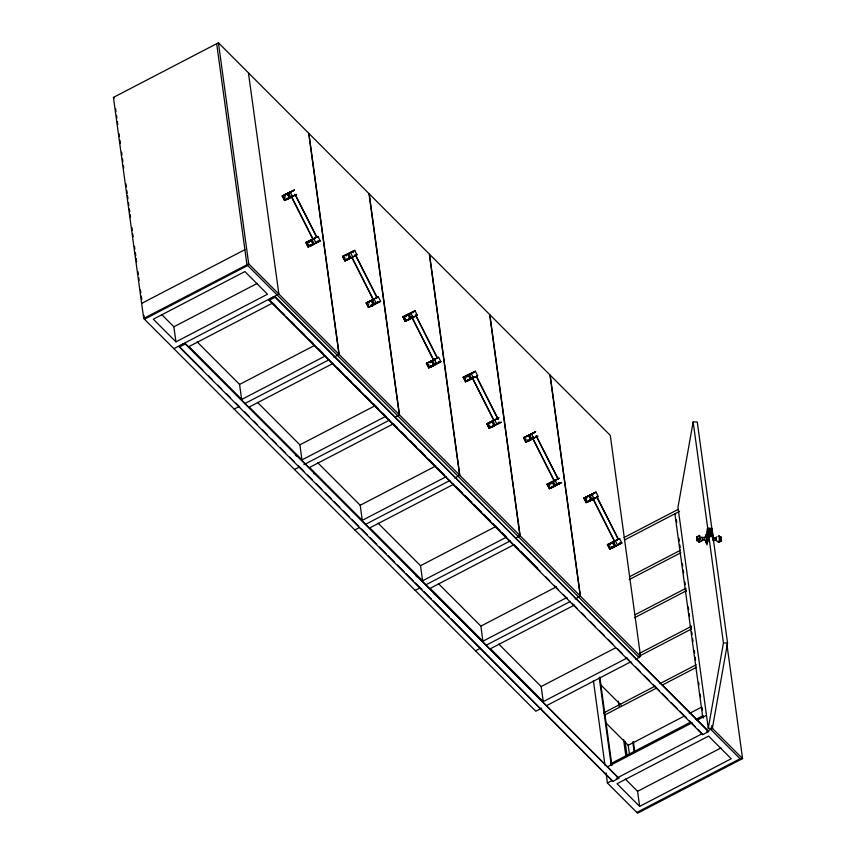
<?xml version="1.0" encoding="UTF-8"?>
<svg xmlns="http://www.w3.org/2000/svg" width="856" height="856" viewBox="0 0 856 856"><rect width="100%" height="100%" fill="white"/><g stroke="black" fill="none" stroke-linecap="round" stroke-linejoin="round"><path stroke-width="1.28" d="M698.015 538.403C696.035 540.992 697.929 535.246 697.415 539.494A6.356 4.505 10.1 0 1 697.255 540.393L696.987 541.024L697.073 536.552L697.255 540.393A2.878 2.044 10.1 0 0 699.63 541.506L700.176 541.516A2.878 2.044 10.1 0 0 702.423 540.104C707.377 537.696 706.478 547.145 705.505 540.735M721.212 539.473L721.201 538.884L721.116 540.093M706.703 537.29L706.617 536.691M706.97 537.301L706.981 536.701M706.756 539.408L706.778 538.659M712.802 539.494L712.92 538.713M697.18 539.334L697.223 537.814L697.169 539.152L697.865 539.162L697.394 537.91M712.866 540.254L712.834 536.487L708.608 536.423L707.505 528.377L711.946 528.452L713.069 536.562L712.62 539.141M697.255 538.52L697.94 538.585M706.093 536.552L706.553 534.647L707.249 539.687L706.617 543.218L706.082 541.784M707.035 543.218L707.666 539.697L706.97 534.658L706.157 535.813M706.478 536.412C707.966 529.918 708.329 546.749 706.446 542.083M702.027 538.114C702.637 534.925 702.701 542.447 702.016 539.826M704.146 538.146C704.863 534.904 704.681 543.004 704.124 539.58M705.258 537.119L706.189 534.401L706.617 542.19L707.452 542.201M715.926 538.082C716.782 535.631 716.215 543.485 715.862 539.483M693.157 421.933L677.984 507.234L708.265 728.285L712.374 728.349L727.547 643.049L697.265 421.997L693.157 421.933L723.438 642.984L708.265 728.285M708.725 536.391C708.361 543.624 706.585 529.372 707.623 528.355L708.822 536.477L706.981 544.887L706.254 541.912M706.339 536.188L707.484 529.736M708.64 535.257L712.085 535.3L708.618 535.342M710.02 530.527L709.26 530.506M710.972 531.02L710.919 533.117L709.528 533.267L708.629 532.379L710.919 530.613L711.261 533.192L710.041 533.716L708.682 533.16L708.533 532.068L709.752 531.544M710.148 534.497L710.223 535.043L710.18 534.347M711.293 529.543L707.805 529.725L711.293 529.543L711.989 535.535M712.92 536.541L708.554 536.498M713.401 537.643L714.182 537.654L713.861 540.564M718.205 536.423C719.468 533.363 719.682 543.389 718.27 542.415M718.751 536.434C720.089 533.128 720.174 544.363 718.73 542.137M708.629 532.379L709.924 530.795M705.537 536.873L705.729 535.663L706.553 535.674M721.137 537.547L721.394 536.915L721.308 541.388L721.073 540.703M697.255 538.809L697.94 538.82M721.18 539.226L721.18 538.178L721.223 538.809M698.721 540.414L699.138 539.687M295.406 195.029L291.575 197.008L292.645 196.516M312.932 238.995L318.004 236.438L320.262 240.911L308.064 247.02L305.795 242.548L316.388 237.305M355.679 255.527L352.169 257.314M377.036 297.514L366.122 302.971L368.38 307.454L380.588 301.344L378.32 296.872L373.216 299.482L373.751 299.236M433.532 359.916L438.636 357.294L440.904 361.767L428.706 367.877L426.438 363.404L438.636 357.294M476.364 376.319L465.439 381.776L463.171 377.303L475.38 371.204L477.648 375.677L476.632 376.276M532.86 438.721L537.964 436.1L536.423 436.988M554.174 480.762L559.278 478.151L557.738 479.028M557.952 478.857L549.252 483.276L549.691 484.175M597.007 497.165L593.176 499.144L593.711 498.898M614.49 541.195L619.594 538.574L621.863 543.046L609.665 549.156L607.396 544.684L618.332 539.194L617.133 539.901M699.074 535.407L699.844 537.921L699.042 542.404M699.62 535.417L700.39 537.932L699.598 542.415M709.603 529.982L709.667 530.624M710.191 534.208L710.266 534.818M289.756 192.557L291.821 191.626M292.955 191.016L292.313 191.241L293.116 190.931M410.399 313.414L411.394 313.007M413.598 311.862L412.956 312.098M531.041 434.27L534.625 432.473L531.587 434.088M556.25 484.047L556.807 483.875M591.357 494.693L591.999 494.458M711.111 532.015L709.121 532.86M282.213 196.024L294.421 189.925L282.213 196.024L284.481 200.497L292.196 196.784M346.552 254.746L347.654 254.093M415.256 316.41L417.321 315.243L415.064 310.771L402.855 316.88L405.123 321.353L412.838 317.63M430.45 361.703L431.552 361.05M463.171 377.303L470.094 373.997M489.022 428.3L501.22 422.19L489.022 428.3L486.754 423.827L498.962 417.717L496.887 418.884M532.411 433.414L535.696 431.627L523.498 437.737L525.755 442.21L533.47 438.486M549.338 488.733L561.547 482.624L549.338 488.733L547.07 484.261L553.832 481.029M597.263 497.122L598.28 496.523L596.022 492.05L583.813 498.16L586.082 502.633L593.786 498.92M492.96 426.652L492.478 425.486M527.435 436.079L531.811 433.714M551.018 482.602L551.66 483.672M613.602 547.508L613.11 546.331M318.004 236.438L315.928 237.604M355.465 255.709L357.005 254.821L354.737 250.348L348.328 253.718M378.32 296.872L377.303 297.471M415.064 310.771L402.855 316.88M475.38 371.204L472.64 372.713M596.022 492.05L583.813 498.16M619.594 538.574L617.529 539.74M284.877 196.035L284.385 195.061L286.664 193.905L287.038 194.633M310.995 241.178C311.006 239.22 307.679 241.381 309.048 242.216M310.375 244.827L310.867 245.8L314.355 243.949L310.236 246.057L309.744 245.084M349.109 257.784L349.548 258.673L346.969 259.957L351.099 257.849L350.232 257.175L349.28 257.677M368.733 302.896L368.283 302.007L372.414 299.9L372.446 300.991M372.863 300.788L372.221 300.017M370.552 306.48L374.265 304.575M406.846 319.502L407.296 320.39L411.415 318.282L410.559 317.597M431.638 362.035L431.189 361.146L429.241 362.184M430.375 365.94L430.868 366.914L434.998 364.806L434.088 364.035L433.136 364.538M465.835 377.314L465.343 376.34L469.473 374.233L469.548 375.41M469.741 378.641L470.19 379.518L467.611 380.813L471.324 378.908M488.937 422.853L493.045 420.756L493.088 421.848M527.478 440.359L527.927 441.247L532.058 439.128L531.191 438.454M547.07 484.261L553.201 481.179L553.404 482.27M551.51 487.76L555.223 485.855M586.478 498.171L585.986 497.197L590.105 495.089L590.191 496.255M590.159 499.583L590.736 500.418L592.373 499.562L588.254 501.659L587.805 500.781M611.334 547.219L611.826 548.193L615.956 546.085L615.047 545.315M284.481 200.497L296.69 194.398L295.673 194.997M352.512 257.207L344.797 260.93L342.539 256.458L354.737 250.348M368.38 307.454L380.588 301.344M405.123 321.353L417.321 315.243M371.183 306.223L372.97 305.282M551.649 486.54L552.141 487.503L553.928 486.561L553.372 485.587M284.385 195.061L286.803 193.852L287.295 194.826M289.724 193.156L290.88 192.536M286.204 198.646L286.653 199.534L290.366 197.629M307.978 241.574L311.68 239.68M317.437 241.531L318.582 240.911L317.565 241.317M347.108 254.574L344.711 255.484L345.803 255.002M376.319 302.543L375.174 303.163L376.565 302.564M407.67 315.479L407.306 314.751L405.027 315.918L409.147 313.81L409.232 314.976M410.366 314.013L411.511 313.392M415.716 316.11L412.218 317.865L413.288 317.362M428.61 362.43L432.323 360.526M435.768 363.436L436.507 363.179M438.679 362.067L439.278 361.681L438.208 362.174M431.017 365.683L431.51 366.657L433.286 365.705L432.74 364.742M465.343 376.34L467.761 375.131M477.648 375.677L473.068 378.042M496.491 419.055C500.321 416.99 492.457 420.842 494.383 420.093M498.395 422.81L499.54 422.19M491.825 427.08L495.314 425.229L493.345 425.935M528.569 436.539L528.024 435.565L525.67 436.763L529.372 434.859M536.359 436.956L525.755 442.21M557.277 483.822L556.079 484.528L557.149 484.025M559.31 482.912L559.92 482.527L559.385 482.784M585.986 497.197L588.404 495.988M591.325 495.292L592.47 494.672M609.568 543.71L613.688 541.613L613.72 542.693M619.038 543.667L620.183 543.046M611.976 546.963L612.468 547.936L614.191 546.984M611.088 543.164L614.148 541.463M289.596 192.643L291.629 191.584M349.922 253.066L351.217 252.381M352.137 252.049L353.282 251.439M410.238 313.489L413.041 312.044M413.758 311.787L411.725 312.847M470.714 373.837L471.859 373.227M472.78 372.906L474.074 372.21M591.196 494.768L594 493.324M320.262 240.911L308.064 247.02M357.005 254.821L344.797 260.93M440.904 361.767L428.706 367.877M598.28 496.523L586.082 502.633M621.863 543.046L609.665 549.156M288.782 197.362L289.232 198.239L286.653 199.534M370.862 300.724L368.915 301.751L369.364 302.639M491.954 422.457L491.505 421.569L489.557 422.607M530.506 439.952L527.927 441.247M551.82 482.003L549.873 483.03M590.736 500.418L588.254 501.67M541.655 708.18L535.792 711.229L143.712 318.453L113.431 97.413L218.419 42.8L248.433 72.867L278.863 294.057L338.965 354.266L337.21 355.176M286.707 193.884L288.515 192.953L288.59 194.13M283.85 198.539L284.887 197.843L284.267 197.329L284.845 197.533M141.647 303.388L244.891 249.685M143.712 318.453L248.7 263.851L218.419 42.8M144.471 319.213L247.705 265.51M307.101 244.72L308.428 244.056M175.94 341.865L153.32 319.202L244.891 271.566L267.511 294.229L175.94 341.865L173.875 326.789L257.228 283.432M346.231 254.928L342.539 256.458M343.834 258.619L345.171 257.966M276.959 294.817L278.714 293.908L248.7 263.851M173.875 348.67L278.863 294.057M182.713 344.069L185.164 343.342L618.792 778.297L612.864 781.378L179.321 347.055L181.547 344.679M272.529 297.353L274.979 296.615L708.618 731.57L702.69 734.651L269.148 300.338L271.363 297.963M179.321 347.055L185.249 343.973L185.164 343.342M269.148 300.338L275.065 297.257L274.979 296.615M272.754 302.971L188.866 346.616L241.638 399.485L325.537 355.85M367.417 305.143L368.743 304.479M241.638 399.485L239.573 384.419L314.024 345.696M404.16 319.053L405.487 318.389L404.856 318.689M404.428 318.935L405.487 318.389M234.191 409.093L238.888 406.654M244.752 403.604L329.218 359.67M333.915 357.23L339.179 354.491L308.898 133.44L369 193.649L399.281 414.7L397.526 415.609M333.08 363.404L249.182 407.039L301.965 459.907L385.853 416.273L383.028 413.437M430.129 361.885L426.438 363.404M427.733 365.576L429.07 364.913M301.965 459.907L299.9 444.842L375.517 405.509M464.476 379.476L465.803 378.812M294.507 469.527L299.204 467.087M303.901 464.637L389.534 420.093M395.408 417.043L399.495 414.914L369.225 193.863L429.316 254.072L459.597 475.123L457.853 476.032M488.391 426.341L489.429 425.635L488.797 425.132L489.386 425.336M446.179 476.696L362.281 520.341L360.216 505.265L435.843 465.932M524.792 439.898L526.13 439.246M354.833 529.95L359.52 527.51M365.394 524.461L449.86 480.526M454.547 478.087L459.822 475.337L429.541 254.296L489.643 314.505L519.924 535.546L518.169 536.455M530.239 438.957L531.116 438.497M453.712 484.25L369.824 527.895L422.596 580.764L506.495 537.129L501.787 532.411M548.375 486.422L549.702 485.759M422.596 580.764L420.531 565.698L496.159 526.354M585.386 500.214L586.446 499.669M415.149 590.373L419.847 587.933M425.71 584.883L510.176 540.949M516.04 537.9L520.138 535.77L489.857 314.719L549.959 374.928L580.24 595.979L578.485 596.889M624.067 537.525L678.027 509.459M608.691 546.856L610.028 546.192M624.409 540.04L679.557 511.364M566.811 597.552L482.923 641.187L480.858 626.121L556.475 586.788M475.465 650.806L480.163 648.367M486.026 645.306L570.492 601.372M575.189 598.933L580.454 596.193L550.183 375.142L610.275 435.351L640.556 656.402L638.811 657.312M574.355 605.106L490.456 648.741L543.239 701.62L627.138 657.975M630.048 576.462L680.499 550.226M629.224 579.587L680.841 552.741M635.28 614.651L685.731 588.404M634.446 617.775L686.073 590.918M543.239 701.62L541.174 686.544L615.614 647.821M639.336 653.438L690.963 626.581M638.512 656.563L691.306 629.096M546.353 705.74L630.818 661.806M635.505 659.366L639.025 657.536L246.956 264.761L216.675 43.71M603.501 712.984L655.129 686.127M659.816 683.687L696.196 664.77M605.021 714.878L656.648 688.031M662.512 684.982L696.538 667.284M684.543 715.98L628.218 745.266L605.909 722.913M689.23 713.54L700.968 707.431M610.467 763.82L690.246 722.325M696.121 719.275L703.161 715.605M607.685 766.698L692.172 722.764M696.859 720.324L706.264 715.434M726.969 644.761L742.569 758.587L637.581 813.2L607.418 782.983L612.115 780.544M617.978 777.494L702.444 733.56M707.142 731.12L710.662 729.291L740.815 759.497M710.822 729.451L712.567 728.542L712.213 725.899M618.706 777.655L616.256 778.393M706.938 731.762L708.533 730.938M639.646 806.395L617.026 783.732L708.597 736.096L731.217 758.758L639.646 806.395L637.581 791.318L720.934 747.962M636.821 812.44L740.066 758.748M312.547 239.327L305.795 242.548M373.826 299.258L366.122 302.971M432.226 360.676L433.19 360.173M473.154 378.063L465.439 381.776M494.468 420.114L486.754 423.827M493.473 426.17L491.194 427.337L490.702 426.363M316.249 242.13L317.03 241.734M377.143 302.125L377.892 301.751M496.822 423.602L497.582 423.228M550.034 483.993L549.392 483.201M557.684 483.608L558.476 483.223M351.559 252.199L350.286 252.969M351.923 252.028L352.726 251.621M471.271 373.665L472.212 373.055M472.587 372.863L473.368 372.467M591.903 494.522L594.941 492.896L593.914 493.377M470.886 373.591L472.084 372.991M348.413 253.579L345.803 254.992L346.295 255.965M289.67 193.242L290.74 192.75M591.271 495.378L592.341 494.886M619.166 543.453L620.236 542.961M352.629 251.675L353.485 251.279M374.907 303.024L375.945 302.543M473.272 372.52L474.128 372.135M530.645 434.516L531.683 434.035M407.296 320.39L409.671 318.924M523.498 437.737L526.975 436.325M607.396 544.684L610.874 543.271M704.98 537.365L702.081 537.632A2.878 2.044 10.1 0 0 701.653 537.076M713.401 540.575L716.301 540.307A2.878 2.044 10.1 0 0 718.944 541.795L719.489 541.805A2.878 2.044 10.1 0 0 721.576 540.757A6.356 4.505 10.1 0 1 721.169 539.847L721.266 539.858M707.452 528.452L711.967 528.527M709.324 531.469L710.148 531.48L709.785 528.473M709.635 533.78L710.469 533.791L710.887 536.509M713.829 537.803L715.958 537.836A2.878 2.044 10.1 0 1 716.74 536.862M697.437 538.135L698.015 538.05M721.201 538.606L721.319 539.259M697.159 539.002L697.865 539.162M723.438 642.984L727.547 643.049M710.78 532.122L710.919 533.117M710.148 534.444L710.223 535.043L709.87 534.593M295.47 455.253L296.444 456.002M313.564 473.379L314.216 473.882M416.112 576.109L417.075 576.858M434.195 594.235L434.848 594.738M248.582 73.017L308.684 133.226L338.965 354.266M675.641 514.542L674.892 513.782L702.755 717.253L703.514 718.002M113.431 97.413L114.19 98.162M339.179 354.491L399.281 414.7M399.495 414.914L459.597 475.123M459.822 475.337L519.924 535.546M520.138 535.77L580.24 595.979M580.454 596.193L640.556 656.402M712.567 728.542L742.569 758.587M275.065 297.257L708.618 731.57M273.695 303.923L276.531 306.748M282.18 312.419L285.005 315.243M291.607 321.856L294.432 324.692M301.034 331.304L303.859 334.129M309.519 339.8L313.285 343.577M318.935 349.237L322.712 353.014M337.788 368.123L341.555 371.9M346.273 376.619L350.981 381.337M355.7 386.056L360.408 390.785M365.127 395.504L369.835 400.223M373.601 404L378.32 408.719M397.163 427.604L393.396 423.827L309.498 467.462L362.281 520.341M400.94 431.381L406.589 437.041M410.366 440.819L416.016 446.49M419.782 450.267L425.443 455.927M429.209 459.704L434.869 465.375M437.694 468.2L444.296 474.812M456.548 487.085L462.197 492.756M465.022 495.581L471.624 502.194M474.449 505.029L481.051 511.631M483.875 514.467L490.477 521.079M493.302 523.904L499.893 530.517M518.747 549.402L514.039 544.684L430.14 588.318L482.923 641.187M520.63 551.285L537.6 568.288M269.051 299.696L284.171 314.837M286.054 316.731L540.136 571.262M545.807 576.944L549.584 580.732M554.313 585.461L558.091 589.249M563.751 594.92L567.528 598.708M572.257 603.437L576.976 608.167M581.706 612.896L585.483 616.684M590.201 621.413L594.92 626.143M599.649 630.883L604.368 635.612M608.145 639.389L612.875 644.129M617.593 648.859L622.312 653.588M626.089 657.376L631.76 663.047M635.537 666.835L640.267 671.564M644.044 675.352L649.704 681.023M653.481 684.811L659.152 690.492M661.988 693.328L667.659 699.01M671.436 702.787L677.096 708.468M679.932 711.304L686.544 717.927M689.38 720.773L695.051 726.444M697.875 729.28L702.69 734.651M600.677 684.736L621.135 705.226M197.169 341.929L239.573 384.419M257.485 402.352L299.9 444.842M317.801 462.775L360.216 505.265M378.117 523.209L420.531 565.698M438.443 583.632L480.858 626.121M498.759 644.054L541.174 686.544M161.624 314.516L173.875 326.789M611.944 765.639L611.184 764.879L599.243 677.685M625.329 779.046L637.581 791.318M185.249 343.973L618.792 778.297M179.236 346.423L202.851 370.081M208.511 375.752L212.288 379.54M217.959 385.211L221.736 388.999M226.466 393.728L230.243 397.516M235.903 403.197L239.68 406.975M244.409 411.715L249.128 416.444M253.858 421.173L257.635 424.961M262.353 429.691L267.072 434.42M271.801 439.149L276.52 443.879M280.297 447.667L285.027 452.396M289.745 457.125L294.464 461.855M298.241 465.643L303.912 471.324M307.689 475.101L312.419 479.841M316.196 483.619L321.856 489.3M325.633 493.088L331.304 498.759M334.14 501.605L339.811 507.276M343.588 511.064L349.248 516.746M352.084 519.581L358.696 526.205M361.532 529.04L367.203 534.722M370.027 537.557L376.64 544.181M379.476 547.016L386.088 553.639M387.982 555.533L394.595 562.157M397.419 565.003L404.032 571.626M405.926 573.509L413.48 581.085M415.374 582.979L421.987 589.602M423.87 591.496L431.424 599.061M433.318 600.955L449.368 617.037M451.262 618.931L612.864 781.378M707.848 535.706L708.704 536.659M597.231 497.422L618.439 539.28M596.482 496.384L618.257 539.376M593.904 497.497L594.374 498.438M591.71 494.126L593.978 498.599M615.293 540.65L617.561 545.122M592.866 498.245L614.073 540.104M592.684 498.342L614.469 541.334M589.934 495.089L592.181 499.669M613.517 541.602L615.764 546.192M588.778 495.699L591.047 500.172M612.361 542.223L614.619 546.695M612.596 543.314C612.607 541.409 609.269 543.474 610.649 544.341M611.922 542.511L612.372 543.4M589.527 499.808L590.094 500.931M586.456 496.951L586.948 497.925M610.028 543.474L610.478 544.363M611.805 546.973L612.297 547.947M608.188 544.288L610.446 548.76M584.605 497.764L586.874 502.237M584.027 498.042L586.296 502.515M607.61 544.566L609.879 549.038M536.348 435.865L558.123 478.857M536.166 435.961L557.941 478.953M558.904 482.666L559.471 483.79M533.588 437.063L534.058 438.005M555.373 480.055L555.854 480.997M531.394 433.692L533.663 438.165M554.977 480.216L557.245 484.689M533.128 438.946L554.335 480.815M532.368 437.908L554.153 480.911M529.618 434.655L531.865 439.246M553.201 481.179L555.448 485.769M528.462 435.276L530.72 439.749M552.034 481.789L554.303 486.262M529.843 439.16L530.281 440.038M529.211 439.385L529.778 440.508M552.12 486.294L552.612 487.267M552.099 486.625L552.462 487.353M528.12 440.102L528.559 440.99M527.949 440.112L528.398 441M549.712 483.052L550.162 483.929M551.489 486.55L551.981 487.524M527.745 440.487L528.077 441.15M524.279 437.341L526.547 441.814M547.861 483.854L550.13 488.337M523.712 437.619L525.98 442.092M547.294 484.143L549.563 488.615M476.599 376.565L498.374 419.558M476.418 376.661L497.625 418.52M498.588 422.243L499.155 423.356M473.261 376.64L473.743 377.582M471.078 373.27L473.336 377.742M494.65 419.793L496.919 424.266M472.234 377.389L494.008 420.382M472.052 377.485L493.826 420.478M469.302 374.233L471.56 378.705M492.874 420.756L495.143 425.229M471.1 377.935L471.549 378.823M492.863 420.863L493.313 421.751M468.136 374.842L470.404 379.315M491.719 421.366L493.987 425.839M469.655 378.684L470.105 379.572M491.419 421.623L491.751 422.286M469.516 378.726L469.965 379.615M491.28 421.666L491.729 422.543M467.194 375.602L467.761 376.726M468.264 379.433L468.714 380.321M465.814 376.094L466.306 377.068M467.633 379.69L468.243 380.556M489.397 422.618L490.007 423.495M463.963 376.908L466.231 381.38M487.546 423.431L489.814 427.904M463.396 377.196L465.653 381.669M486.978 423.72L489.236 428.193M415.706 315.008L437.48 358.001M415.524 315.104L437.298 358.097M412.945 316.217L413.416 317.159M434.73 359.199L435.212 360.141M410.752 312.847L413.02 317.319M434.334 359.37L436.603 363.843M411.907 316.966L433.692 359.959M411.725 317.062L433.51 360.055M408.975 313.81L411.244 318.282M432.558 360.323L434.805 364.913M407.82 314.42L410.088 318.892M431.403 360.943L433.66 365.416M407.381 314.719L407.938 315.682M432.783 365.02L433.147 365.747M408.569 318.528L409.136 319.652M429.701 361.938L430.151 362.826M405.658 315.661L406.151 316.634M405.498 315.671L405.99 316.645M430.846 365.694L431.338 366.668M407.103 319.641L407.435 320.305M403.647 316.485L405.915 320.957M427.23 363.008L429.487 367.481M403.069 316.763L405.337 321.235M426.652 363.286L428.92 367.759M355.39 254.585L377.164 297.578M355.208 254.681L376.982 297.674M352.672 251.514L353.239 252.627M377.945 301.387L378.513 302.51M350.436 252.413L352.704 256.886M374.019 298.937L376.287 303.409M352.169 257.667L373.377 299.536M351.987 257.763L373.195 299.621M372.242 299.9L374.5 304.372M348.66 253.376L350.906 257.966M347.504 253.986L349.762 258.469M371.076 300.51L373.344 304.982M349.13 258.052L349.462 258.715M370.776 300.766L371.119 301.43M348.884 257.881L349.323 258.758M370.637 300.809L371.087 301.697M371.836 304.629L372.403 305.742M347.622 258.576L348.071 259.464M371.162 305.014L371.654 305.988M371.14 305.346L371.504 306.074M347.161 258.822L347.6 259.71M346.99 258.833L347.44 259.721M368.754 301.772L369.204 302.65M368.433 301.922L368.765 302.585M343.32 256.062L345.589 260.534M366.903 302.575L369.171 307.047M342.753 256.34L345.022 260.812M366.336 302.864L368.604 307.336M295.641 195.286L316.848 237.155M294.881 194.248L316.666 237.24M292.303 195.361L292.784 196.302M314.099 238.353L314.569 239.295M290.12 191.99L292.377 196.463M313.703 238.514L315.96 242.986M291.275 196.11L308.47 230.05M309.037 231.184L313.05 239.102M291.094 196.206L312.868 239.199M290.601 197.426L288.344 192.953L288.814 194.034M311.916 239.477L314.173 244.056M313.457 243.179L313.949 244.153M287.177 193.563L289.446 198.036M310.76 240.087L313.029 244.559M310.321 240.386L310.771 241.264M287.937 197.683L288.504 198.795M309.07 241.082L309.519 241.97M285.016 194.804L285.508 195.778M284.855 194.815L285.348 195.789M308.438 241.339L308.888 242.227M310.204 244.837L310.696 245.811M283.004 195.628L285.273 200.101M306.587 242.152L308.856 246.624M282.437 195.917L284.706 200.39M306.02 242.441L308.278 246.913M720.313 540.008L720.581 540.746M698.956 542.126L698.806 541.377M706.489 541.795L706.628 542.758M697.212 539.58L697.212 538.092A6.356 4.505 10.1 0 0 696.816 537.183A2.878 2.044 10.1 0 1 698.892 536.134M712.01 725.695L712.374 728.349M676.368 519.827L676.732 522.47M678.904 538.328L679.257 540.96M679.803 544.93L680.167 547.572M682.339 563.43L682.703 566.073M683.249 570.032L683.602 572.675M684.875 581.92L685.239 584.562M685.774 588.532L686.138 591.175M688.31 607.022L688.673 609.665M689.219 613.634L689.583 616.277M690.846 625.522L691.209 628.165M691.755 632.124L692.108 634.767M692.654 638.737L693.018 641.379M694.28 650.624L694.644 653.267M695.19 657.226L695.553 659.869M698.624 682.328L698.988 684.971M700.251 694.227L700.615 696.87M702.07 707.441L702.423 710.073M633.354 741.489L634.799 752.06M632.777 742.056L634.232 752.627M628.111 744.485L629.567 755.056M625.094 741.467L627.084 755.998M618.321 701.118L619.048 706.393M623.575 739.423L625.918 756.608M599.821 677.117L611.762 764.312M593.411 680.713L604.989 765.275M606.037 772.936L607.418 782.983M115.614 108.605L115.999 111.398M116.544 115.367L116.908 118.021M117.433 121.82L117.786 124.462M119.059 133.707L119.444 136.553M119.958 140.309L120.354 143.166M121.595 152.208L121.98 155.086M122.526 159.056L122.889 161.698M123.403 165.411L123.767 168.054M125.928 183.912L126.335 186.843M126.838 190.514L127.202 193.156M127.565 195.799L127.972 198.763M128.507 202.733L128.871 205.376M129.374 209.014L129.738 211.657M130.144 214.642L130.508 217.296M131.91 227.514L132.316 230.531M132.808 234.116L133.172 236.759M134.499 246.41L134.863 249.064M135.344 252.616L135.762 255.677M136.125 258.33L136.607 261.861M137.944 271.566L138.298 274.209M138.779 277.719L139.143 280.361M140.48 290.088L140.844 292.741M141.315 296.219L141.743 299.354M143.926 315.243L144.29 317.886M720.099 536.787A2.878 2.044 10.1 0 1 720.677 537.129"/></g></svg>
